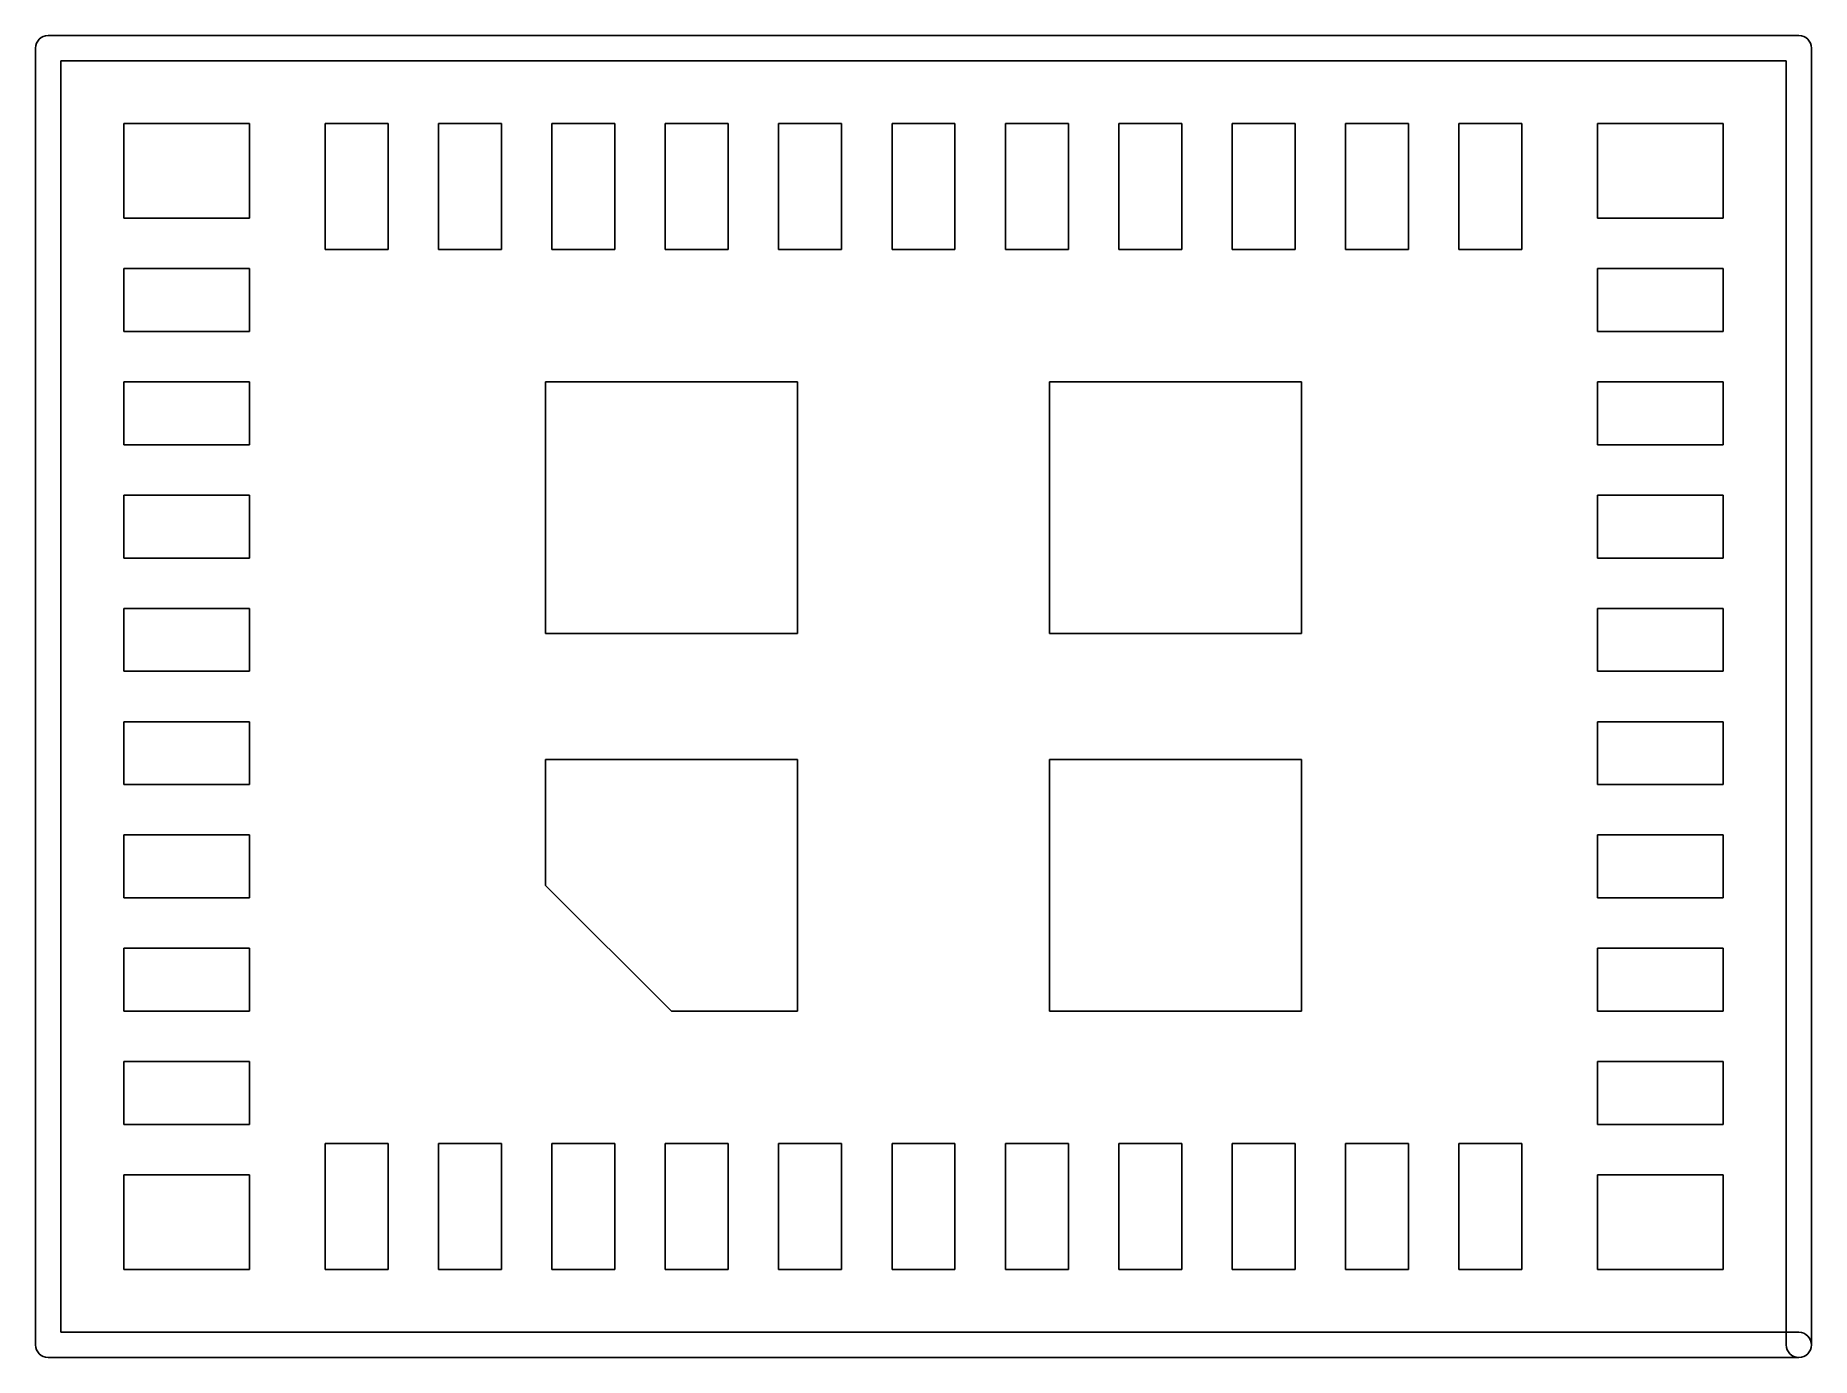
# Model space of a CAD drawing. Extents: x -0.05 to 7, y -0.05 to 5.2.
import ezdxf

# ---------------------------------------------------------------- set-up
doc = ezdxf.new("R2010")
doc.units = 0
for name, color, linetype in [('PartsFrame-B', 7, 'CONTINUOUS'), ('PartsFrame-B-2', 7, 'CONTINUOUS'), ('PCBoutline', 7, 'CONTINUOUS')]:
    doc.layers.add(name, color=color, linetype=linetype)

msp = doc.modelspace()

# ---------------------------------------------------------------- linework, layer by layer
at = {"layer": 'PartsFrame-B'}
for p, q in [((2.975, 3.825), (1.975, 3.825)), ((1.975, 3.825), (1.975, 2.825)), ((2.975, 2.825), (2.975, 3.825)), ((4.975, 3.825), (3.975, 3.825)), ((3.975, 3.825), (3.975, 2.825)), ((4.975, 2.825), (4.975, 3.825)), ((1.975, 2.825), (2.975, 2.825)), ((3.975, 2.825), (4.975, 2.825)), ((2.975, 2.325), (1.975, 2.325)), ((1.975, 2.325), (1.975, 1.825)), ((2.975, 1.325), (2.975, 2.325)), ((4.975, 2.325), (3.975, 2.325)), ((3.975, 2.325), (3.975, 1.325)), ((4.975, 1.325), (4.975, 2.325)), ((1.975, 1.825), (2.475, 1.325)), ((2.475, 1.325), (2.975, 1.325)), ((3.975, 1.325), (4.975, 1.325))]:
    msp.add_line(p, q, dxfattribs=at)
at = {"layer": 'PartsFrame-B-2'}
for p, q in [((0.3, 4.85), (0.8, 4.85)), ((0.3, 4.475), (0.3, 4.85)), ((0.8, 4.85), (0.8, 4.475)), ((1.1, 4.35), (1.1, 4.85)), ((1.1, 4.85), (1.35, 4.85)), ((1.35, 4.85), (1.35, 4.35)), ((1.55, 4.35), (1.55, 4.85)), ((1.55, 4.85), (1.8, 4.85)), ((1.8, 4.85), (1.8, 4.35)), ((2, 4.35), (2, 4.85)), ((2, 4.85), (2.25, 4.85)), ((2.25, 4.85), (2.25, 4.35)), ((2.45, 4.35), (2.45, 4.85)), ((2.45, 4.85), (2.7, 4.85)), ((2.7, 4.85), (2.7, 4.35)), ((2.9, 4.35), (2.9, 4.85)), ((2.9, 4.85), (3.15, 4.85)), ((3.15, 4.85), (3.15, 4.35)), ((3.35, 4.35), (3.35, 4.85)), ((3.35, 4.85), (3.6, 4.85)), ((3.6, 4.85), (3.6, 4.35)), ((3.8, 4.35), (3.8, 4.85)), ((3.8, 4.85), (4.05, 4.85)), ((4.05, 4.85), (4.05, 4.35)), ((4.25, 4.35), (4.25, 4.85)), ((4.25, 4.85), (4.5, 4.85)), ((4.5, 4.85), (4.5, 4.35)), ((4.7, 4.35), (4.7, 4.85)), ((4.7, 4.85), (4.95, 4.85)), ((4.95, 4.85), (4.95, 4.35)), ((5.15, 4.35), (5.15, 4.85)), ((5.15, 4.85), (5.4, 4.85)), ((5.4, 4.85), (5.4, 4.35)), ((5.6, 4.35), (5.6, 4.85)), ((5.6, 4.85), (5.85, 4.85)), ((5.85, 4.85), (5.85, 4.35)), ((6.15, 4.85), (6.65, 4.85)), ((6.15, 4.475), (6.15, 4.85)), ((6.65, 4.85), (6.65, 4.475)), ((0.8, 4.475), (0.3, 4.475)), ((6.65, 4.475), (6.15, 4.475)), ((1.35, 4.35), (1.1, 4.35)), ((1.8, 4.35), (1.55, 4.35)), ((2.25, 4.35), (2, 4.35)), ((2.7, 4.35), (2.45, 4.35)), ((3.15, 4.35), (2.9, 4.35)), ((3.6, 4.35), (3.35, 4.35)), ((4.05, 4.35), (3.8, 4.35)), ((4.5, 4.35), (4.25, 4.35)), ((4.95, 4.35), (4.7, 4.35)), ((5.4, 4.35), (5.15, 4.35)), ((5.85, 4.35), (5.6, 4.35)), ((0.3, 4.275), (0.8, 4.275)), ((0.3, 4.025), (0.3, 4.275)), ((0.8, 4.275), (0.8, 4.025)), ((6.15, 4.275), (6.65, 4.275)), ((6.15, 4.025), (6.15, 4.275)), ((6.65, 4.275), (6.65, 4.025)), ((0.8, 4.025), (0.3, 4.025)), ((6.65, 4.025), (6.15, 4.025)), ((0.3, 3.825), (0.8, 3.825)), ((0.3, 3.575), (0.3, 3.825)), ((0.8, 3.825), (0.8, 3.575)), ((6.15, 3.825), (6.65, 3.825)), ((6.15, 3.575), (6.15, 3.825)), ((6.65, 3.825), (6.65, 3.575)), ((0.8, 3.575), (0.3, 3.575)), ((6.65, 3.575), (6.15, 3.575)), ((0.3, 3.375), (0.8, 3.375)), ((0.3, 3.125), (0.3, 3.375)), ((0.8, 3.375), (0.8, 3.125)), ((6.15, 3.375), (6.65, 3.375)), ((6.15, 3.125), (6.15, 3.375)), ((6.65, 3.375), (6.65, 3.125)), ((0.8, 3.125), (0.3, 3.125)), ((6.65, 3.125), (6.15, 3.125)), ((0.3, 2.925), (0.8, 2.925)), ((0.3, 2.675), (0.3, 2.925)), ((0.8, 2.925), (0.8, 2.675)), ((6.15, 2.925), (6.65, 2.925)), ((6.15, 2.675), (6.15, 2.925)), ((6.65, 2.925), (6.65, 2.675)), ((0.8, 2.675), (0.3, 2.675)), ((6.65, 2.675), (6.15, 2.675)), ((0.3, 2.475), (0.8, 2.475)), ((0.3, 2.225), (0.3, 2.475)), ((0.8, 2.475), (0.8, 2.225)), ((6.15, 2.475), (6.65, 2.475)), ((6.15, 2.225), (6.15, 2.475)), ((6.65, 2.475), (6.65, 2.225)), ((0.8, 2.225), (0.3, 2.225)), ((6.65, 2.225), (6.15, 2.225)), ((0.3, 2.025), (0.8, 2.025)), ((0.3, 1.775), (0.3, 2.025)), ((0.8, 2.025), (0.8, 1.775)), ((6.15, 2.025), (6.65, 2.025)), ((6.15, 1.775), (6.15, 2.025)), ((6.65, 2.025), (6.65, 1.775)), ((0.8, 1.775), (0.3, 1.775)), ((6.65, 1.775), (6.15, 1.775)), ((0.3, 1.575), (0.8, 1.575)), ((0.3, 1.325), (0.3, 1.575)), ((0.8, 1.575), (0.8, 1.325)), ((6.15, 1.575), (6.65, 1.575)), ((6.15, 1.325), (6.15, 1.575)), ((6.65, 1.575), (6.65, 1.325)), ((0.8, 1.325), (0.3, 1.325)), ((6.65, 1.325), (6.15, 1.325)), ((0.3, 1.125), (0.8, 1.125)), ((0.3, 0.875), (0.3, 1.125)), ((0.8, 1.125), (0.8, 0.875)), ((6.15, 1.125), (6.65, 1.125)), ((6.15, 0.875), (6.15, 1.125)), ((6.65, 1.125), (6.65, 0.875)), ((0.8, 0.875), (0.3, 0.875)), ((6.65, 0.875), (6.15, 0.875)), ((1.1, 0.3), (1.1, 0.8)), ((1.1, 0.8), (1.35, 0.8)), ((1.35, 0.8), (1.35, 0.3)), ((1.55, 0.3), (1.55, 0.8)), ((1.55, 0.8), (1.8, 0.8)), ((1.8, 0.8), (1.8, 0.3)), ((2, 0.3), (2, 0.8)), ((2, 0.8), (2.25, 0.8)), ((2.25, 0.8), (2.25, 0.3)), ((2.45, 0.3), (2.45, 0.8)), ((2.45, 0.8), (2.7, 0.8)), ((2.7, 0.8), (2.7, 0.3)), ((2.9, 0.3), (2.9, 0.8)), ((2.9, 0.8), (3.15, 0.8)), ((3.15, 0.8), (3.15, 0.3)), ((3.35, 0.3), (3.35, 0.8)), ((3.35, 0.8), (3.6, 0.8)), ((3.6, 0.8), (3.6, 0.3)), ((3.8, 0.3), (3.8, 0.8)), ((3.8, 0.8), (4.05, 0.8)), ((4.05, 0.8), (4.05, 0.3)), ((4.25, 0.3), (4.25, 0.8)), ((4.25, 0.8), (4.5, 0.8)), ((4.5, 0.8), (4.5, 0.3)), ((4.7, 0.3), (4.7, 0.8)), ((4.7, 0.8), (4.95, 0.8)), ((4.95, 0.8), (4.95, 0.3)), ((5.15, 0.3), (5.15, 0.8)), ((5.15, 0.8), (5.4, 0.8)), ((5.4, 0.8), (5.4, 0.3)), ((5.6, 0.3), (5.6, 0.8)), ((5.6, 0.8), (5.85, 0.8)), ((5.85, 0.8), (5.85, 0.3)), ((0.3, 0.675), (0.8, 0.675)), ((0.3, 0.3), (0.3, 0.675)), ((0.8, 0.675), (0.8, 0.3)), ((6.15, 0.675), (6.65, 0.675)), ((6.15, 0.3), (6.15, 0.675)), ((6.65, 0.675), (6.65, 0.3)), ((0.8, 0.3), (0.3, 0.3)), ((1.35, 0.3), (1.1, 0.3)), ((1.8, 0.3), (1.55, 0.3)), ((2.25, 0.3), (2, 0.3)), ((2.7, 0.3), (2.45, 0.3)), ((3.15, 0.3), (2.9, 0.3)), ((3.6, 0.3), (3.35, 0.3)), ((4.05, 0.3), (3.8, 0.3)), ((4.5, 0.3), (4.25, 0.3)), ((4.95, 0.3), (4.7, 0.3)), ((5.4, 0.3), (5.15, 0.3)), ((5.85, 0.3), (5.6, 0.3)), ((6.65, 0.3), (6.15, 0.3))]:
    msp.add_line(p, q, dxfattribs=at)
at = {"layer": 'PCBoutline'}
for p, q in [((-0.05, 0), (-0.05, 5.15)), ((0, 5.2), (6.95, 5.2)), ((7, 5.15), (7, 0)), ((6.9, 5.1), (0.05, 5.1)), ((0.05, 5.1), (0.05, 0.05)), ((6.9, 0), (6.9, 5.1)), ((0.05, 0.05), (6.95, 0.05)), ((6.95, -0.05), (0, -0.05))]:
    msp.add_line(p, q, dxfattribs=at)
for centre, start, end in [((0, 5.15), 90, 180), ((6.95, 5.15), 0, 90), ((0, 0), 180, -90), ((6.95, 0), 180, 0), ((6.95, 0), -90, 90)]:
    msp.add_arc(centre, 0.05, start, end, dxfattribs=at)

doc.saveas('drawing.dxf')
